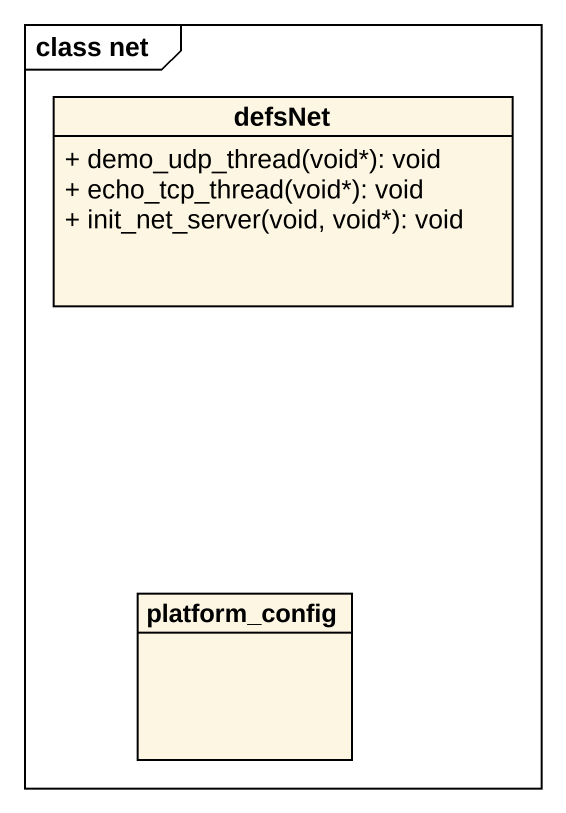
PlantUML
@startuml
mainframe class net
hide circle
hide empty members
skinparam classAttributeIconSize 0
class defsNet {
  + demo_udp_thread(void*): void
  + echo_tcp_thread(void*): void
  + init_net_server(void, void*): void
}
class platform_config
@enduml
